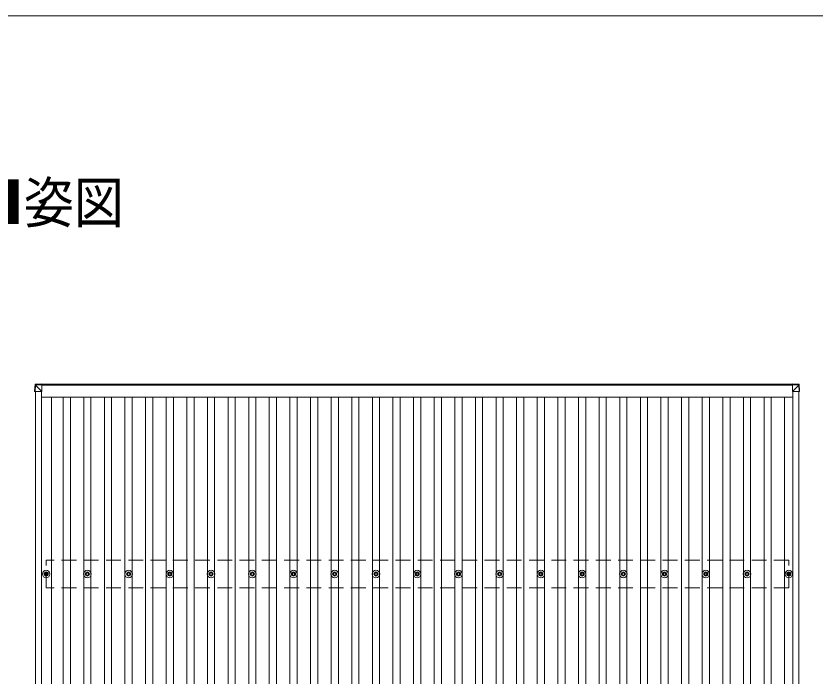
# Model space of a CAD drawing. Units: millimetres at full size, sheet at 1:60; details may follow other scales. Extents: x -16864 to 16864, y -11640 to 11640.
# Drawn here: x -12986 to -9110, y 8438 to 11640 of the extents above; entities that cross this region are included whole.
import ezdxf
from ezdxf.enums import TextEntityAlignment as Align

# ---------------------------------------------------------------- set-up
doc = ezdxf.new("R2010")
doc.units = ezdxf.units.MM
doc.header["$LTSCALE"] = 60
doc.linetypes.add('DASHED1', pattern=[1.8, 1.2, -0.6])
for name, color, linetype, lineweight in [('1-1', 2, 'Continuous', 9), ('1-2', 134, 'Continuous', 9), ('1-3', 5, 'Continuous', 5), ('1-4', 2, 'DASHED1', 9), ('1-5', 6, 'Continuous', 9), ('F-0', 7, 'Continuous', 9)]:
    doc.layers.add(name, color=color, linetype=linetype, lineweight=lineweight)
doc.layers.add('1-7', color=7, linetype='Continuous')
doc.styles.add('ＭＳ ゴシック', font='')
doc.styles.get('ＭＳ ゴシック').set_extended_font_data('MS Gothic')

msp = doc.modelspace()

# ---------------------------------------------------------------- linework, layer by layer
at = {"layer": '1-1'}
for p, q in [((-12861.23, 9852.88), (-9219.01, 9852.88)), ((-9219.01, 9848.28), (-12861.23, 9848.28)), ((-12891.71, 4454.9), (-12891.71, 9818.81)), ((-12862.71, 4454.9), (-12862.71, 9818.79)), ((-9216.71, 4454.9), (-9216.71, 9818.79)), ((-9187.71, 4454.9), (-9187.71, 9818.81)), ((-12862.71, 9791.29), (-9216.71, 9791.29)), ((-12813.21, -928.25), (-12813.21, 9791.29)), ((-9257.21, -928.25), (-9257.21, 9791.29))]:
    msp.add_line(p, q, dxfattribs=at)
at = {"layer": '1-2'}
for p, q in [((-12757.21, -928.25), (-12757.21, 9791.29)), ((-12722.21, -928.25), (-12722.21, 9791.29)), ((-12657.21, -928.25), (-12657.21, 9791.29)), ((-12622.21, -928.25), (-12622.21, 9791.29)), ((-12557.21, -928.25), (-12557.21, 9791.29)), ((-12522.21, -928.25), (-12522.21, 9791.29)), ((-12457.21, -928.25), (-12457.21, 9791.29)), ((-12422.21, -928.25), (-12422.21, 9791.29)), ((-12357.21, -928.25), (-12357.21, 9791.29)), ((-12322.21, -928.25), (-12322.21, 9791.29)), ((-12257.21, -928.25), (-12257.21, 9791.29)), ((-12222.21, -928.25), (-12222.21, 9791.29)), ((-12157.21, -928.25), (-12157.21, 9791.29)), ((-12122.21, -928.25), (-12122.21, 9791.29)), ((-12057.21, -928.25), (-12057.21, 9791.29)), ((-12022.21, -928.25), (-12022.21, 9791.29)), ((-11957.21, -928.25), (-11957.21, 9791.29)), ((-11922.21, -928.25), (-11922.21, 9791.29)), ((-11857.21, -928.25), (-11857.21, 9791.29)), ((-11822.21, -928.25), (-11822.21, 9791.29)), ((-11757.21, -928.25), (-11757.21, 9791.29)), ((-11722.21, -928.25), (-11722.21, 9791.29)), ((-11657.21, -928.25), (-11657.21, 9791.29)), ((-11622.21, -928.25), (-11622.21, 9791.29)), ((-11557.21, -928.25), (-11557.21, 9791.29)), ((-11522.21, -928.25), (-11522.21, 9791.29)), ((-11457.21, -928.25), (-11457.21, 9791.29)), ((-11422.21, -928.25), (-11422.21, 9791.29)), ((-11357.21, -928.25), (-11357.21, 9791.29)), ((-11322.21, -928.25), (-11322.21, 9791.29)), ((-11257.21, -928.25), (-11257.21, 9791.29)), ((-11222.21, -928.25), (-11222.21, 9791.29)), ((-11157.21, -928.25), (-11157.21, 9791.29)), ((-11122.21, -928.25), (-11122.21, 9791.29)), ((-11057.21, -928.25), (-11057.21, 9791.29)), ((-11022.21, -928.25), (-11022.21, 9791.29)), ((-10957.21, -928.25), (-10957.21, 9791.29)), ((-10922.21, -928.25), (-10922.21, 9791.29)), ((-10857.21, -928.25), (-10857.21, 9791.29)), ((-10822.21, -928.25), (-10822.21, 9791.29)), ((-10757.21, -928.25), (-10757.21, 9791.29)), ((-10722.21, -928.25), (-10722.21, 9791.29)), ((-10657.21, -928.25), (-10657.21, 9791.29)), ((-10622.21, -928.25), (-10622.21, 9791.29)), ((-10557.21, -928.25), (-10557.21, 9791.29)), ((-10522.21, -928.25), (-10522.21, 9791.29)), ((-10457.21, -928.25), (-10457.21, 9791.29)), ((-10422.21, -928.25), (-10422.21, 9791.29)), ((-10357.21, -928.25), (-10357.21, 9791.29)), ((-10322.21, -928.25), (-10322.21, 9791.29)), ((-10257.21, -928.25), (-10257.21, 9791.29)), ((-10222.21, -928.25), (-10222.21, 9791.29)), ((-10157.21, -928.25), (-10157.21, 9791.29)), ((-10122.21, -928.25), (-10122.21, 9791.29)), ((-10057.21, -928.25), (-10057.21, 9791.29)), ((-10022.21, -928.25), (-10022.21, 9791.29)), ((-9957.21, -928.25), (-9957.21, 9791.29)), ((-9922.21, -928.25), (-9922.21, 9791.29)), ((-9857.21, -928.25), (-9857.21, 9791.29)), ((-9822.21, -928.25), (-9822.21, 9791.29)), ((-9757.21, -928.25), (-9757.21, 9791.29)), ((-9722.21, -928.25), (-9722.21, 9791.29)), ((-9657.21, -928.25), (-9657.21, 9791.29)), ((-9622.21, -928.25), (-9622.21, 9791.29)), ((-9557.21, -928.25), (-9557.21, 9791.29)), ((-9522.21, -928.25), (-9522.21, 9791.29)), ((-9457.21, -928.25), (-9457.21, 9791.29)), ((-9422.21, -928.25), (-9422.21, 9791.29)), ((-9357.21, -928.25), (-9357.21, 9791.29)), ((-9322.21, -928.25), (-9322.21, 9791.29))]:
    msp.add_line(p, q, dxfattribs=at)
at = {"layer": '1-3'}
for p, q in [((-12849.71, 8934.22), (-12845.29, 8934.22)), ((-12849.71, 8934.22), (-12845.29, 8934.22)), ((-12849.71, 8930.72), (-12845.29, 8930.72)), ((-12849.71, 8930.72), (-12845.29, 8930.72)), ((-12841.46, 8942.47), (-12841.46, 8938.06)), ((-12841.46, 8942.47), (-12841.46, 8938.06)), ((-12841.46, 8926.89), (-12841.46, 8922.48)), ((-12841.46, 8926.89), (-12841.46, 8922.48)), ((-12837.96, 8942.47), (-12837.96, 8938.06)), ((-12837.96, 8942.47), (-12837.96, 8938.06)), ((-12837.96, 8926.89), (-12837.96, 8922.48)), ((-12837.96, 8926.89), (-12837.96, 8922.48)), ((-12834.13, 8934.22), (-12829.71, 8934.22)), ((-12834.13, 8934.22), (-12829.71, 8934.22)), ((-12834.13, 8930.72), (-12829.71, 8930.72)), ((-12834.13, 8930.72), (-12829.71, 8930.72)), ((-12649.71, 8934.22), (-12645.29, 8934.22)), ((-12649.71, 8930.72), (-12645.29, 8930.72)), ((-12641.46, 8942.47), (-12641.46, 8938.06)), ((-12641.46, 8926.89), (-12641.46, 8922.48)), ((-12637.96, 8942.47), (-12637.96, 8938.06)), ((-12637.96, 8926.89), (-12637.96, 8922.48)), ((-12634.13, 8934.22), (-12629.71, 8934.22)), ((-12634.13, 8930.72), (-12629.71, 8930.72)), ((-12449.71, 8934.22), (-12445.29, 8934.22)), ((-12449.71, 8930.72), (-12445.29, 8930.72)), ((-12441.46, 8942.47), (-12441.46, 8938.06)), ((-12441.46, 8926.89), (-12441.46, 8922.48)), ((-12437.96, 8942.47), (-12437.96, 8938.06)), ((-12437.96, 8926.89), (-12437.96, 8922.48)), ((-12434.13, 8934.22), (-12429.71, 8934.22)), ((-12434.13, 8930.72), (-12429.71, 8930.72)), ((-12249.71, 8934.22), (-12245.29, 8934.22)), ((-12249.71, 8930.72), (-12245.29, 8930.72)), ((-12241.46, 8942.47), (-12241.46, 8938.06)), ((-12241.46, 8926.89), (-12241.46, 8922.48)), ((-12237.96, 8942.47), (-12237.96, 8938.06)), ((-12237.96, 8926.89), (-12237.96, 8922.48)), ((-12234.13, 8934.22), (-12229.71, 8934.22)), ((-12234.13, 8930.72), (-12229.71, 8930.72)), ((-12049.71, 8934.22), (-12045.29, 8934.22)), ((-12049.71, 8930.72), (-12045.29, 8930.72)), ((-12041.46, 8942.47), (-12041.46, 8938.06)), ((-12041.46, 8926.89), (-12041.46, 8922.48)), ((-12037.96, 8942.47), (-12037.96, 8938.06)), ((-12037.96, 8926.89), (-12037.96, 8922.48)), ((-12034.13, 8934.22), (-12029.71, 8934.22)), ((-12034.13, 8930.72), (-12029.71, 8930.72)), ((-11849.71, 8934.22), (-11845.29, 8934.22)), ((-11849.71, 8930.72), (-11845.29, 8930.72)), ((-11841.46, 8942.47), (-11841.46, 8938.06)), ((-11841.46, 8926.89), (-11841.46, 8922.48)), ((-11837.96, 8942.47), (-11837.96, 8938.06)), ((-11837.96, 8926.89), (-11837.96, 8922.48)), ((-11834.13, 8934.22), (-11829.71, 8934.22)), ((-11834.13, 8930.72), (-11829.71, 8930.72)), ((-11649.71, 8934.22), (-11645.29, 8934.22)), ((-11649.71, 8930.72), (-11645.29, 8930.72)), ((-11641.46, 8942.47), (-11641.46, 8938.06)), ((-11641.46, 8926.89), (-11641.46, 8922.48)), ((-11637.96, 8942.47), (-11637.96, 8938.06)), ((-11637.96, 8926.89), (-11637.96, 8922.48)), ((-11634.13, 8934.22), (-11629.71, 8934.22)), ((-11634.13, 8930.72), (-11629.71, 8930.72)), ((-11449.71, 8934.22), (-11445.29, 8934.22)), ((-11449.71, 8930.72), (-11445.29, 8930.72)), ((-11441.46, 8942.47), (-11441.46, 8938.06)), ((-11441.46, 8926.89), (-11441.46, 8922.48)), ((-11437.96, 8942.47), (-11437.96, 8938.06)), ((-11437.96, 8926.89), (-11437.96, 8922.48)), ((-11434.13, 8934.22), (-11429.71, 8934.22)), ((-11434.13, 8930.72), (-11429.71, 8930.72)), ((-11249.71, 8934.22), (-11245.29, 8934.22)), ((-11249.71, 8930.72), (-11245.29, 8930.72)), ((-11241.46, 8942.47), (-11241.46, 8938.06)), ((-11241.46, 8926.89), (-11241.46, 8922.48)), ((-11237.96, 8942.47), (-11237.96, 8938.06)), ((-11237.96, 8926.89), (-11237.96, 8922.48)), ((-11234.13, 8934.22), (-11229.71, 8934.22)), ((-11234.13, 8930.72), (-11229.71, 8930.72)), ((-11049.71, 8934.22), (-11045.29, 8934.22)), ((-11049.71, 8930.72), (-11045.29, 8930.72)), ((-11041.46, 8942.47), (-11041.46, 8938.06)), ((-11041.46, 8926.89), (-11041.46, 8922.48)), ((-11037.96, 8942.47), (-11037.96, 8938.06)), ((-11037.96, 8926.89), (-11037.96, 8922.48)), ((-11034.13, 8934.22), (-11029.71, 8934.22)), ((-11034.13, 8930.72), (-11029.71, 8930.72)), ((-10849.71, 8934.22), (-10845.29, 8934.22)), ((-10849.71, 8930.72), (-10845.29, 8930.72)), ((-10841.46, 8942.47), (-10841.46, 8938.06)), ((-10841.46, 8926.89), (-10841.46, 8922.48)), ((-10837.96, 8942.47), (-10837.96, 8938.06)), ((-10837.96, 8926.89), (-10837.96, 8922.48)), ((-10834.13, 8934.22), (-10829.71, 8934.22)), ((-10834.13, 8930.72), (-10829.71, 8930.72)), ((-10649.71, 8934.22), (-10645.29, 8934.22)), ((-10649.71, 8930.72), (-10645.29, 8930.72)), ((-10641.46, 8942.47), (-10641.46, 8938.06)), ((-10641.46, 8926.89), (-10641.46, 8922.48)), ((-10637.96, 8942.47), (-10637.96, 8938.06)), ((-10637.96, 8926.89), (-10637.96, 8922.48)), ((-10634.13, 8934.22), (-10629.71, 8934.22)), ((-10634.13, 8930.72), (-10629.71, 8930.72)), ((-10449.71, 8934.22), (-10445.29, 8934.22)), ((-10449.71, 8930.72), (-10445.29, 8930.72)), ((-10441.46, 8942.47), (-10441.46, 8938.06)), ((-10441.46, 8926.89), (-10441.46, 8922.48)), ((-10437.96, 8942.47), (-10437.96, 8938.06)), ((-10437.96, 8926.89), (-10437.96, 8922.48)), ((-10434.13, 8934.22), (-10429.71, 8934.22)), ((-10434.13, 8930.72), (-10429.71, 8930.72)), ((-10249.71, 8934.22), (-10245.29, 8934.22)), ((-10249.71, 8930.72), (-10245.29, 8930.72)), ((-10241.46, 8942.47), (-10241.46, 8938.06)), ((-10241.46, 8926.89), (-10241.46, 8922.48)), ((-10237.96, 8942.47), (-10237.96, 8938.06)), ((-10237.96, 8926.89), (-10237.96, 8922.48)), ((-10234.13, 8934.22), (-10229.71, 8934.22)), ((-10234.13, 8930.72), (-10229.71, 8930.72)), ((-10049.71, 8934.22), (-10045.29, 8934.22)), ((-10049.71, 8930.72), (-10045.29, 8930.72)), ((-10041.46, 8942.47), (-10041.46, 8938.06)), ((-10041.46, 8926.89), (-10041.46, 8922.48)), ((-10037.96, 8942.47), (-10037.96, 8938.06)), ((-10037.96, 8926.89), (-10037.96, 8922.48)), ((-10034.13, 8934.22), (-10029.71, 8934.22)), ((-10034.13, 8930.72), (-10029.71, 8930.72)), ((-9849.71, 8934.22), (-9845.29, 8934.22)), ((-9849.71, 8930.72), (-9845.29, 8930.72)), ((-9841.46, 8942.47), (-9841.46, 8938.06)), ((-9841.46, 8926.89), (-9841.46, 8922.48)), ((-9837.96, 8942.47), (-9837.96, 8938.06)), ((-9837.96, 8926.89), (-9837.96, 8922.48)), ((-9834.13, 8934.22), (-9829.71, 8934.22)), ((-9834.13, 8930.72), (-9829.71, 8930.72)), ((-9649.71, 8934.22), (-9645.29, 8934.22)), ((-9649.71, 8930.72), (-9645.29, 8930.72)), ((-9641.46, 8942.47), (-9641.46, 8938.06)), ((-9641.46, 8926.89), (-9641.46, 8922.48)), ((-9637.96, 8942.47), (-9637.96, 8938.06)), ((-9637.96, 8926.89), (-9637.96, 8922.48)), ((-9634.13, 8934.22), (-9629.71, 8934.22)), ((-9634.13, 8930.72), (-9629.71, 8930.72)), ((-9449.71, 8934.22), (-9445.29, 8934.22)), ((-9449.71, 8930.72), (-9445.29, 8930.72)), ((-9441.46, 8942.47), (-9441.46, 8938.06)), ((-9441.46, 8926.89), (-9441.46, 8922.48)), ((-9437.96, 8942.47), (-9437.96, 8938.06)), ((-9437.96, 8926.89), (-9437.96, 8922.48)), ((-9434.13, 8934.22), (-9429.71, 8934.22)), ((-9434.13, 8930.72), (-9429.71, 8930.72)), ((-9246.96, 8934.22), (-9242.54, 8934.22)), ((-9246.96, 8930.72), (-9242.54, 8930.72)), ((-9238.71, 8942.47), (-9238.71, 8938.06)), ((-9238.71, 8926.89), (-9238.71, 8922.48)), ((-9235.21, 8942.47), (-9235.21, 8938.06)), ((-9235.21, 8926.89), (-9235.21, 8922.48)), ((-9231.38, 8934.22), (-9226.96, 8934.22)), ((-9231.38, 8930.72), (-9226.96, 8930.72))]:
    msp.add_line(p, q, dxfattribs=at)
for centre, radius in [((-12839.71, 8932.47), 18.25), ((-12839.71, 8932.47), 18.25), ((-12839.71, 8932.47), 10.15), ((-12839.71, 8932.47), 10.15), ((-12839.71, 8932.47), 5.85), ((-12839.71, 8932.47), 5.85), ((-12839.71, 8932.47), 5.25), ((-12839.71, 8932.47), 5.25), ((-12639.71, 8932.47), 18.25), ((-12639.71, 8932.47), 10.15), ((-12639.71, 8932.47), 5.85), ((-12639.71, 8932.47), 5.25), ((-12439.71, 8932.47), 18.25), ((-12439.71, 8932.47), 10.15), ((-12439.71, 8932.47), 5.85), ((-12439.71, 8932.47), 5.25), ((-12239.71, 8932.47), 18.25), ((-12239.71, 8932.47), 10.15), ((-12239.71, 8932.47), 5.85), ((-12239.71, 8932.47), 5.25), ((-12039.71, 8932.47), 18.25), ((-12039.71, 8932.47), 10.15), ((-12039.71, 8932.47), 5.85), ((-12039.71, 8932.47), 5.25), ((-11839.71, 8932.47), 18.25), ((-11839.71, 8932.47), 10.15), ((-11839.71, 8932.47), 5.85), ((-11839.71, 8932.47), 5.25), ((-11639.71, 8932.47), 18.25), ((-11639.71, 8932.47), 10.15), ((-11639.71, 8932.47), 5.85), ((-11639.71, 8932.47), 5.25), ((-11439.71, 8932.47), 18.25), ((-11439.71, 8932.47), 10.15), ((-11439.71, 8932.47), 5.85), ((-11439.71, 8932.47), 5.25), ((-11239.71, 8932.47), 18.25), ((-11239.71, 8932.47), 10.15), ((-11239.71, 8932.47), 5.85), ((-11239.71, 8932.47), 5.25), ((-11039.71, 8932.47), 18.25), ((-11039.71, 8932.47), 10.15), ((-11039.71, 8932.47), 5.85), ((-11039.71, 8932.47), 5.25), ((-10839.71, 8932.47), 18.25), ((-10839.71, 8932.47), 10.15), ((-10839.71, 8932.47), 5.85), ((-10839.71, 8932.47), 5.25), ((-10639.71, 8932.47), 18.25), ((-10639.71, 8932.47), 10.15), ((-10639.71, 8932.47), 5.85), ((-10639.71, 8932.47), 5.25), ((-10439.71, 8932.47), 18.25), ((-10439.71, 8932.47), 10.15), ((-10439.71, 8932.47), 5.85), ((-10439.71, 8932.47), 5.25), ((-10239.71, 8932.47), 18.25), ((-10239.71, 8932.47), 10.15), ((-10239.71, 8932.47), 5.85), ((-10239.71, 8932.47), 5.25), ((-10039.71, 8932.47), 18.25), ((-10039.71, 8932.47), 10.15), ((-10039.71, 8932.47), 5.85), ((-10039.71, 8932.47), 5.25), ((-9839.71, 8932.47), 18.25), ((-9839.71, 8932.47), 10.15), ((-9839.71, 8932.47), 5.85), ((-9839.71, 8932.47), 5.25), ((-9639.71, 8932.47), 18.25), ((-9639.71, 8932.47), 10.15), ((-9639.71, 8932.47), 5.85), ((-9639.71, 8932.47), 5.25), ((-9439.71, 8932.47), 18.25), ((-9439.71, 8932.47), 10.15), ((-9439.71, 8932.47), 5.85), ((-9439.71, 8932.47), 5.25), ((-9236.96, 8932.47), 18.25), ((-9236.96, 8932.47), 10.15), ((-9236.96, 8932.47), 5.85), ((-9236.96, 8932.47), 5.25)]:
    msp.add_circle(centre, radius, dxfattribs=at)
at = {"layer": '1-4'}
for p, q in [((-9236.96, 8999.47), (-12839.71, 8999.47)), ((-12839.71, 8865.47), (-12839.71, 8999.47)), ((-9236.96, 8865.47), (-9236.96, 8999.47)), ((-9236.96, 8865.47), (-12839.71, 8865.47))]:
    msp.add_line(p, q, dxfattribs=at)
at = {"layer": '1-5'}
for p, q in [((-12895.53, 9818.84), (-12893.66, 9849.4)), ((-12893.66, 9849.4), (-12893.66, 9851.44)), ((-12891.77, 9849.25), (-12893.63, 9818.81)), ((-12861.23, 9855.21), (-12891.78, 9853.31)), ((-12891.78, 9853.31), (-12891.78, 9851.27)), ((-12891.78, 9851.27), (-12861.23, 9853.14)), ((-12891.67, 9849.25), (-12891.77, 9849.25)), ((-12861.23, 9851.21), (-12891.72, 9849.35)), ((-12861.23, 9818.79), (-12891.67, 9849.25)), ((-12861.23, 9855.21), (-12861.23, 9853.14)), ((-12861.23, 9853.14), (-12861.23, 9851.21)), ((-12861.23, 9851.21), (-12861.23, 9818.79)), ((-9219.01, 9855.21), (-9188.45, 9853.31)), ((-9219.01, 9855.21), (-9219.01, 9853.14)), ((-9219.01, 9853.14), (-9219.01, 9851.21)), ((-9188.45, 9851.27), (-9219.01, 9853.14)), ((-9219.01, 9851.21), (-9219.01, 9818.79)), ((-9219.01, 9851.21), (-9188.52, 9849.35)), ((-9219.01, 9818.79), (-9188.57, 9849.25)), ((-9188.57, 9849.25), (-9188.47, 9849.25)), ((-9188.47, 9849.25), (-9186.61, 9818.81)), ((-9188.45, 9853.31), (-9188.45, 9851.27)), ((-9186.58, 9849.4), (-9186.58, 9851.44)), ((-9184.71, 9818.84), (-9186.58, 9849.4)), ((-12893.63, 9818.81), (-12861.23, 9818.79)), ((-9186.61, 9818.81), (-9219.01, 9818.79))]:
    msp.add_line(p, q, dxfattribs=at)
for points in [[(-12893.66, 9851.44), (-12895.53, 9820.91), (-12895.53, 9818.84)], [(-9186.58, 9851.44), (-9184.71, 9820.91), (-9184.71, 9818.84)]]:
    msp.add_lwpolyline(points, dxfattribs=at)
for centre, radius, start, end in [((-12891.66, 9849.27), 2, 93.49707, 176.49707), ((-12890.59, 9875.94), 26.72, 263.41108, 267.48081), ((-12881.86, 9850.34), 9.96, 174.66252, 186.32369), ((-9198.38, 9850.34), 9.96, 353.67631, 5.33748), ((-9189.65, 9875.94), 26.72, 272.51919, 276.58892), ((-9188.58, 9849.27), 2, 3.50293, 86.50293)]:
    msp.add_arc(centre, radius, start, end, dxfattribs=at)
for centre, major_axis, ratio, start_param, end_param in [((-12891.66, 9851.32), (-1.89, -0.66), 0.999297, 4.4375618, 5.8861851), ((-12891.66, 9849.27), (-0.12, 2), 0.02541, 0.0142951, 1.5328293), ((-12855.65, 9851.45), (-36.07, -2.1), 0.055318, 0.000085, 0.0491521), ((-9224.59, 9851.45), (36.07, -2.1), 0.055318, 6.2340332, 6.2831003), ((-9188.58, 9849.27), (0.12, 2), 0.02541, 4.750356, 6.2688902), ((-9188.58, 9851.32), (1.89, -0.66), 0.999297, 0.3970002, 1.8456235), ((-12893.52, 9818.84), (-2, 0), 0.014285, 0, 1.5185342), ((-9186.72, 9818.84), (2, 0), 0.014285, 4.7646511, 6.2831853)]:
    msp.add_ellipse(centre, major_axis=major_axis, ratio=ratio, start_param=start_param, end_param=end_param, dxfattribs=at)
at = {"layer": 'F-0', "color": 5, "lineweight": 5}
msp.add_line((-16864.12, 11640), (16015.88, 11640), dxfattribs=at)

# ---------------------------------------------------------------- texts
at = {"layer": '1-7', "style": 'ＭＳ ゴシック', "width": 0.9}
msp.add_text('■姿図', height=197.9, dxfattribs=at).set_placement((-13191.17, 10576.74), align=Align.BOTTOM_LEFT)

doc.saveas('drawing.dxf')
